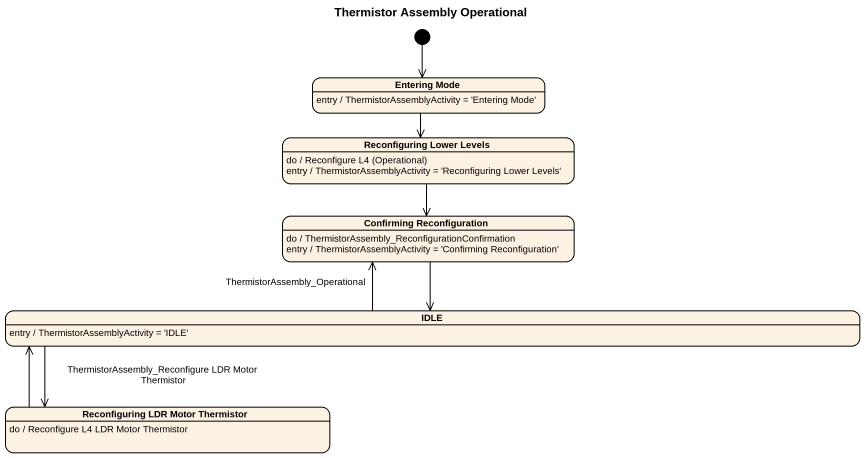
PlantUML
@startuml
title Thermistor Assembly Operational
hide empty description
state "Entering Mode" as Entering_Mode
Entering_Mode : entry / ThermistorAssemblyActivity = 'Entering Mode'
state "Reconfiguring Lower Levels" as Reconfiguring_Lower_Levels
Reconfiguring_Lower_Levels : do / Reconfigure L4 (Operational)
Reconfiguring_Lower_Levels : entry / ThermistorAssemblyActivity = 'Reconfiguring Lower Levels'
state "Confirming Reconfiguration" as Confirming_Reconfiguration
Confirming_Reconfiguration : do / ThermistorAssembly_ReconfigurationConfirmation
Confirming_Reconfiguration : entry / ThermistorAssemblyActivity = 'Confirming Reconfiguration'
state IDLE
IDLE : entry / ThermistorAssemblyActivity = 'IDLE'
state "Reconfiguring LDR Motor Thermistor" as Reconfiguring_LDR_Motor
Reconfiguring_LDR_Motor : do / Reconfigure L4 LDR Motor Thermistor
[*] --> Entering_Mode
Entering_Mode --> Reconfiguring_Lower_Levels
Reconfiguring_Lower_Levels --> Confirming_Reconfiguration
Confirming_Reconfiguration --> IDLE
IDLE -up-> Confirming_Reconfiguration : ThermistorAssembly_Operational
IDLE -left-> Reconfiguring_LDR_Motor : ThermistorAssembly_Reconfigure LDR Motor Thermistor
Reconfiguring_LDR_Motor -right-> IDLE
@enduml
